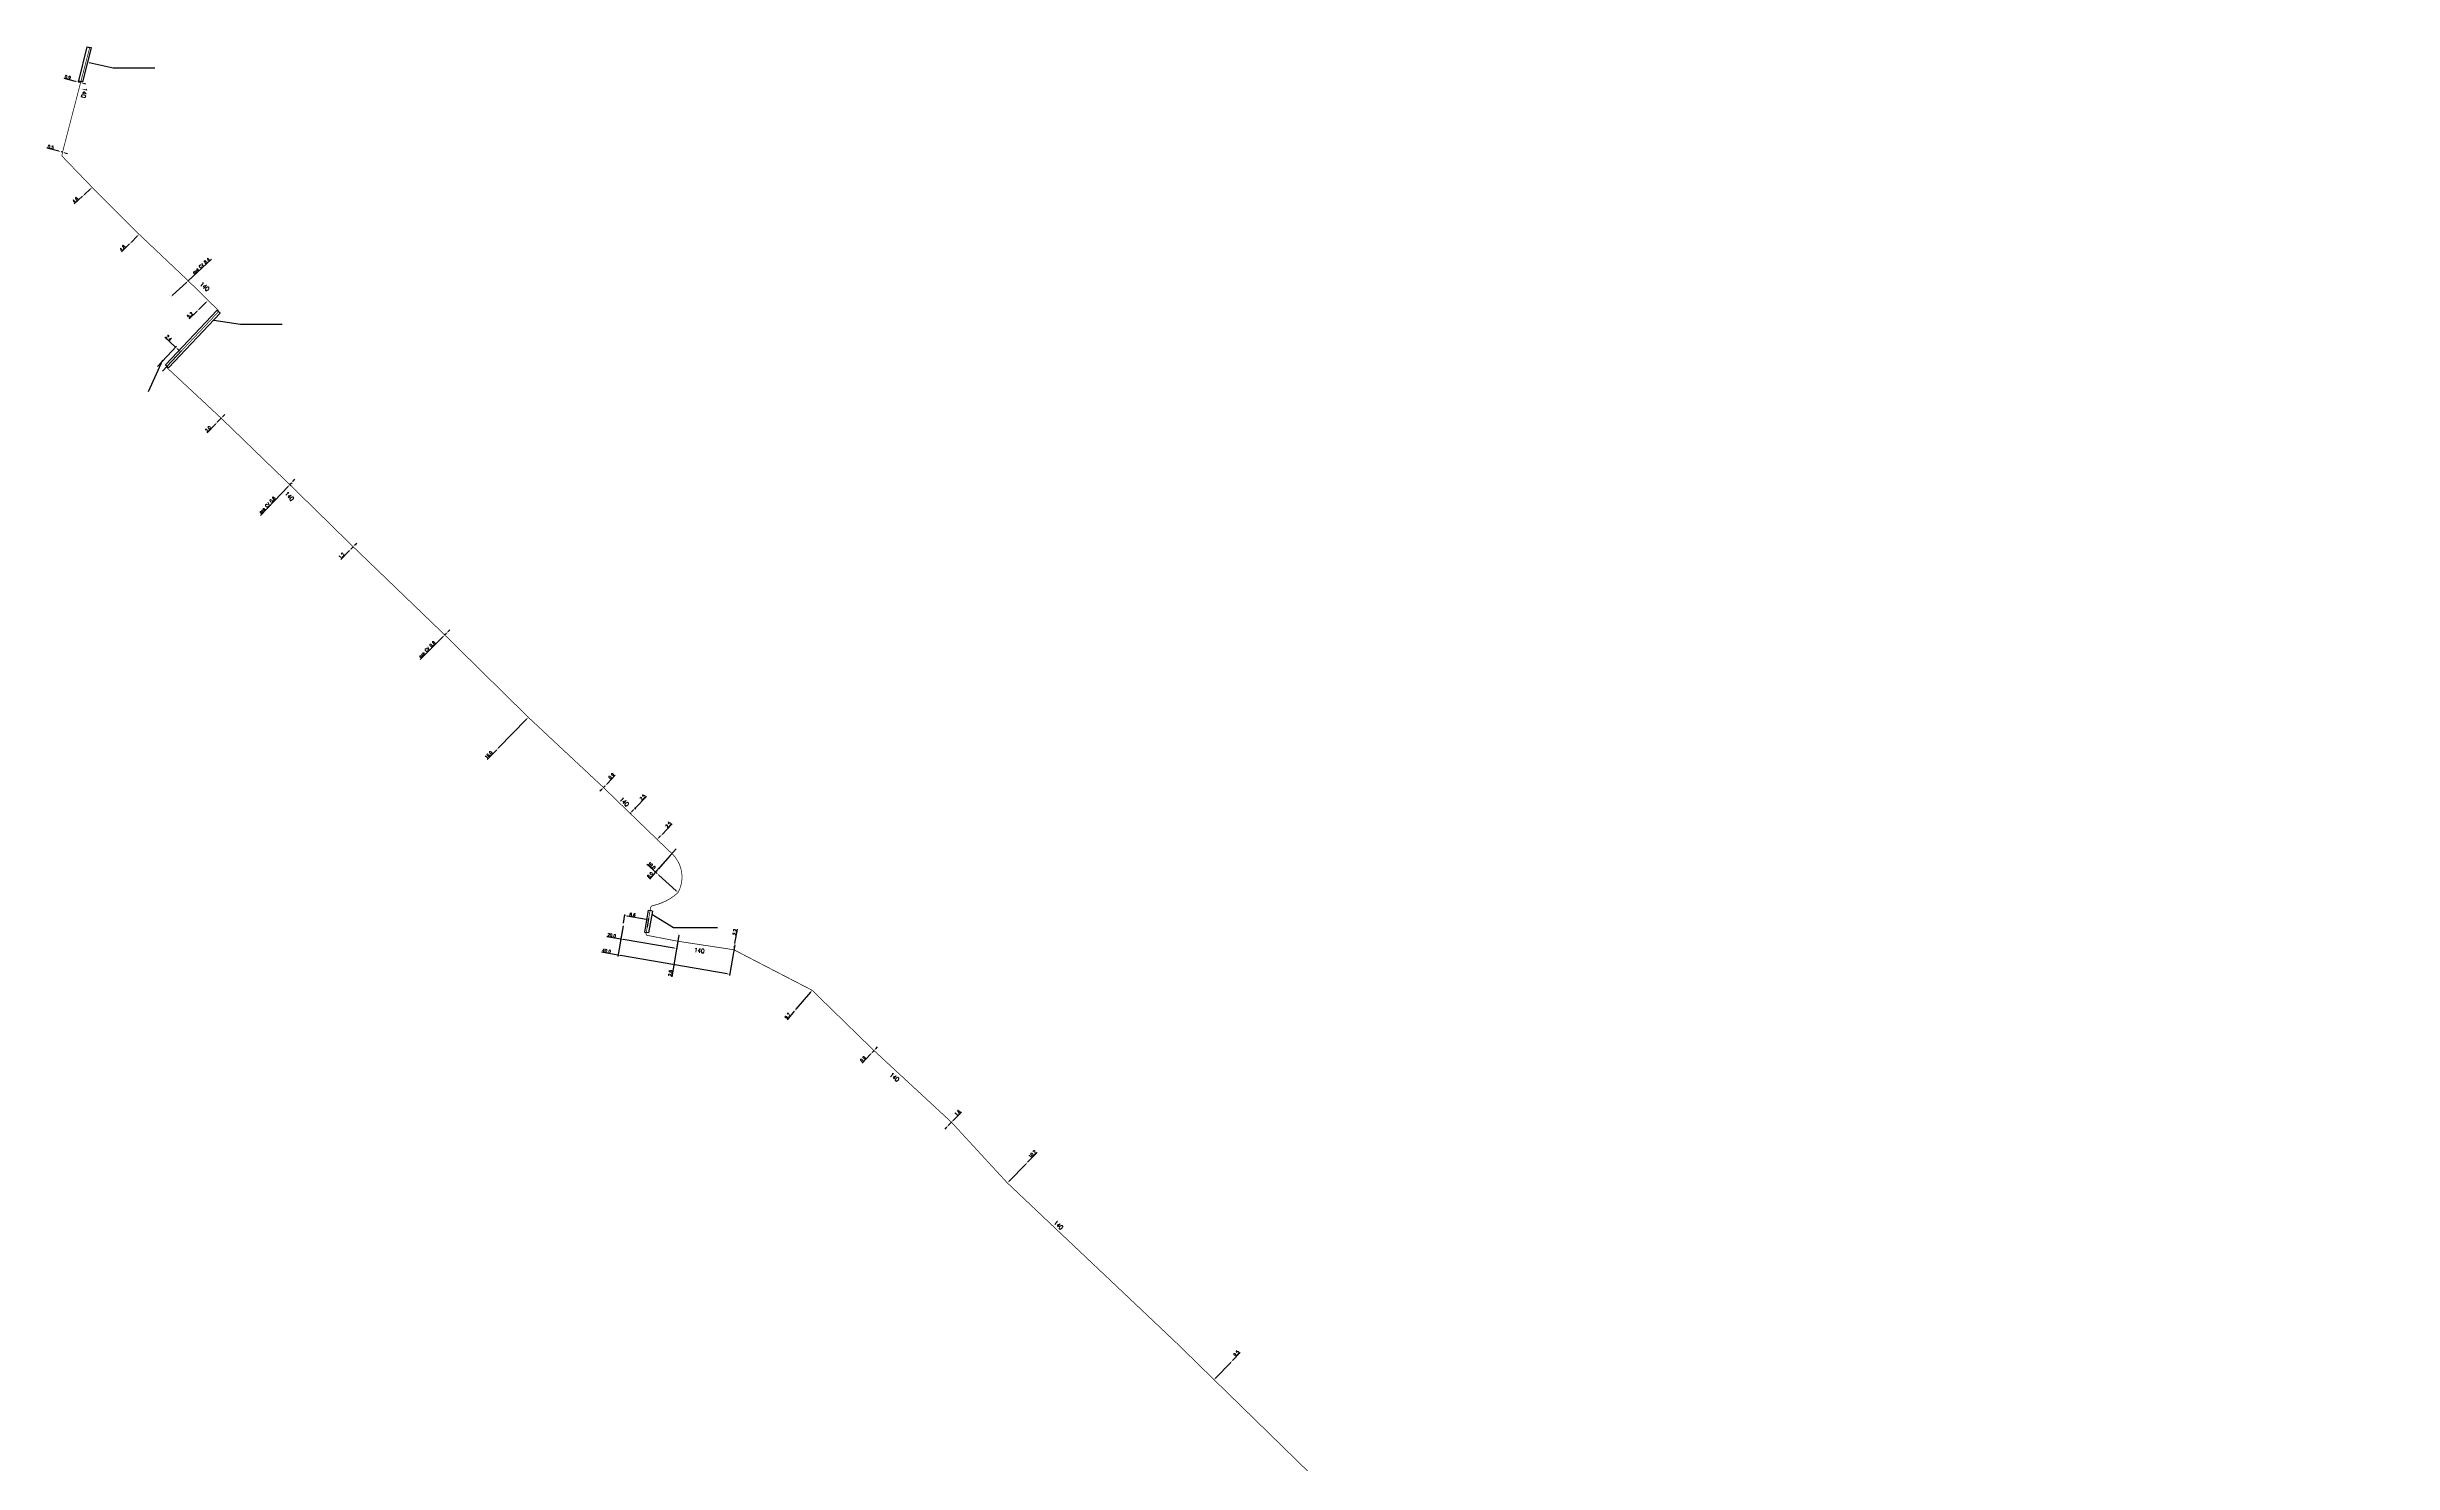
# Model space of a CAD drawing. Header units: millimetres. Extents: x 168002 to 380031, y 128000 to 129000.
# Drawn here: x 168002 to 168831, y 128500 to 129000 of the extents above; entities that cross this region are included whole.
import ezdxf
from ezdxf.enums import TextEntityAlignment as Align

# ---------------------------------------------------------------- set-up
doc = ezdxf.new("R2010")
doc.units = ezdxf.units.MM
doc.header["$PDMODE"] = 34
doc.linetypes.add('S_ST', pattern=[14, 8, -1.5, 0, -1.5, 0, -1.5, 0, -1.5])
doc.layers.get('Defpoints').update_dxf_attribs({"linetype": 'CONTINUOUS'})
doc.layers.add('S_100', color=5, linetype='CONTINUOUS')
doc.layers.add('S_400', color=7, linetype='CONTINUOUS')
doc.styles.get("Standard").update_dxf_attribs({"font": 'romans.shx', "width": 0.85})
doc.dimstyles.get("Standard").update_dxf_attribs({"dimtxt": 1.5, "dimasz": 1.2, "dimexe": 0.625, "dimexo": 0.625, "dimgap": 0.25, "dimtad": 1, "dimdec": 1, "dimzin": 0, "dimdsep": 46, "dimtxsty": 'Standard', "dimcen": -0.5, "dimadec": 0, "dimazin": 0, "dimtfac": 1, "dimtdec": 1, "dimtmove": 0, "dimatfit": 3, "dimfxl": 0, "dimtolj": 1, "dimtzin": 0, "dimarcsym": 0})

# ---------------------------------------------------------------- blocks, each defined once
blk = doc.blocks.new('*D25')
at = {"layer": 'Defpoints', "color": 0, "linetype": 'Continuous', "transparency": 16777216}
for p in [(168420.88, 128536.26), (168420.88, 128536.26), (168414.29, 128529.41)]:
    blk.add_point(p, dxfattribs=at)
at = {"layer": 'S_100', "color": 0, "linetype": 'Continuous', "lineweight": -2, "transparency": 16777216}
for p, q in [((168414.92, 128530.06), (168420.26, 128535.61)), ((168420.88, 128536.26), (168423.64, 128539.12))]:
    blk.add_line(p, q, dxfattribs=at)
at = {"layer": 'S_100', "color": 0, "linetype": 'Continuous', "transparency": 16777216}
for points in [[(168420.15, 128535.71), (168420.36, 128535.51), (168420.88, 128536.26)], [(168414.81, 128530.17), (168415.02, 128529.96), (168414.29, 128529.41)]]:
    blk.add_solid(points, dxfattribs=at)
at = {"layer": 'S_100', "color": 0, "linetype": 'Continuous', "transparency": 16777216, "insert": (168422.27, 128538.79), "char_height": 1.125, "attachment_point": 5, "rotation": 46.09095}
blk.add_mtext('\\A1;9.5', dxfattribs=at)
blk = doc.blocks.new('*D26')
at = {"layer": 'Defpoints', "color": 0, "linetype": 'Continuous', "transparency": 16777216}
for p in [(168348.54, 128606.31), (168348.54, 128606.31), (168341.43, 128599)]:
    blk.add_point(p, dxfattribs=at)
at = {"layer": 'S_100', "color": 0, "linetype": 'Continuous', "lineweight": -2, "transparency": 16777216}
for p, q in [((168348.54, 128606.31), (168351.94, 128609.81)), ((168342.05, 128599.65), (168347.91, 128605.67))]:
    blk.add_line(p, q, dxfattribs=at)
at = {"layer": 'S_100', "color": 0, "linetype": 'Continuous', "transparency": 16777216}
for points in [[(168347.8, 128605.77), (168348.02, 128605.56), (168348.54, 128606.31)], [(168341.95, 128599.75), (168342.16, 128599.54), (168341.43, 128599)]]:
    blk.add_solid(points, dxfattribs=at)
at = {"layer": 'S_100', "color": 0, "linetype": 'Continuous', "transparency": 16777216, "insert": (168350.3, 128609.2), "char_height": 1.125, "attachment_point": 5, "rotation": 45.78733}
blk.add_mtext('\\A1;10.2', dxfattribs=at)
blk = doc.blocks.new('*D27')
at = {"layer": 'Defpoints', "color": 0, "linetype": 'Continuous', "transparency": 16777216}
for p in [(168320.54, 128619.33), (168320.56, 128619.31), (168321.66, 128620.48)]:
    blk.add_point(p, dxfattribs=at)
at = {"layer": 'S_100', "color": 0, "linetype": 'Continuous', "lineweight": -2, "transparency": 16777216}
for p, q in [((168319.93, 128618.67), (168319.31, 128618.02)), ((168320.56, 128619.31), (168321.68, 128620.46)), ((168320.88, 128619), (168320.9, 128618.99)), ((168322, 128620.15), (168322.01, 128620.13)), ((168322.31, 128621.1), (168325.18, 128624.05))]:
    blk.add_line(p, q, dxfattribs=at)
at = {"layer": 'S_100', "color": 0, "linetype": 'Continuous', "transparency": 16777216}
for points in [[(168319.83, 128618.77), (168320.04, 128618.56), (168320.56, 128619.31)], [(168322.2, 128621.21), (168322.41, 128621), (168321.68, 128620.46)]]:
    blk.add_solid(points, dxfattribs=at)
at = {"layer": 'S_100', "color": 0, "linetype": 'Continuous', "transparency": 16777216, "insert": (168323.86, 128623.77), "char_height": 1.125, "attachment_point": 5, "rotation": 45.74041}
blk.add_mtext('\\A1;1.6', dxfattribs=at)
blk = doc.blocks.new('*D28')
at = {"layer": 'Defpoints', "color": 0, "linetype": 'Continuous', "transparency": 16777216}
for p in [(168293.73, 128645.09), (168293.73, 128645.09), (168294.35, 128645.75)]:
    blk.add_point(p, dxfattribs=at)
at = {"layer": 'S_100', "color": 0, "linetype": 'Continuous', "lineweight": -2, "transparency": 16777216}
for p, q in [((168293.11, 128644.44), (168290.22, 128641.37)), ((168294.35, 128645.75), (168293.73, 128645.09)), ((168294.96, 128646.4), (168295.58, 128647.06))]:
    blk.add_line(p, q, dxfattribs=at)
at = {"layer": 'S_100', "color": 0, "linetype": 'Continuous', "transparency": 16777216}
for points in [[(168293, 128644.54), (168293.22, 128644.34), (168293.73, 128645.09)], [(168294.85, 128646.51), (168295.07, 128646.3), (168294.35, 128645.75)]]:
    blk.add_solid(points, dxfattribs=at)
at = {"layer": 'S_100', "color": 0, "linetype": 'Continuous', "transparency": 16777216, "insert": (168290.47, 128642.73), "char_height": 1.125, "attachment_point": 5, "rotation": 46.70808}
blk.add_mtext('\\A1;0.9', dxfattribs=at)
blk = doc.blocks.new('*D29')
at = {"layer": 'Defpoints', "color": 0, "linetype": 'Continuous', "transparency": 16777216}
for p in [(168272.49, 128667.06), (168266.21, 128659.66), (168266.21, 128659.66)]:
    blk.add_point(p, dxfattribs=at)
at = {"layer": 'S_100', "color": 0, "linetype": 'Continuous', "lineweight": -2, "transparency": 16777216}
for p, q in [((168266.21, 128659.66), (168263.64, 128656.63)), ((168271.9, 128666.37), (168266.8, 128660.35))]:
    blk.add_line(p, q, dxfattribs=at)
at = {"layer": 'S_100', "color": 0, "linetype": 'Continuous', "transparency": 16777216}
for points in [[(168271.79, 128666.47), (168272.02, 128666.28), (168272.49, 128667.06)], [(168266.68, 128660.44), (168266.91, 128660.25), (168266.21, 128659.66)]]:
    blk.add_solid(points, dxfattribs=at)
at = {"layer": 'S_100', "color": 0, "linetype": 'Continuous', "transparency": 16777216, "insert": (168263.84, 128658.02), "char_height": 1.125, "attachment_point": 5, "rotation": 49.70907}
blk.add_mtext('\\A1;9.7', dxfattribs=at)
blk = doc.blocks.new('*D30')
at = {"layer": 'Defpoints', "color": 0, "linetype": 'Continuous', "transparency": 16777216}
for p in [(168204.95, 128685.12), (168205.82, 128690.32), (168225.55, 128687.01)]:
    blk.add_point(p, dxfattribs=at)
at = {"layer": 'S_100', "color": 0, "linetype": 'Continuous', "lineweight": -2, "transparency": 16777216}
for p, q in [((168204.95, 128685.12), (168199.98, 128685.96)), ((168205.75, 128689.86), (168204.87, 128684.66)), ((168223.79, 128681.96), (168205.84, 128684.98)), ((168225.47, 128686.55), (168224.6, 128681.35))]:
    blk.add_line(p, q, dxfattribs=at)
at = {"layer": 'S_100', "color": 0, "linetype": 'Continuous', "transparency": 16777216}
for points in [[(168205.86, 128685.12), (168205.81, 128684.83), (168204.95, 128685.12)], [(168223.81, 128682.11), (168223.76, 128681.82), (168224.68, 128681.81)]]:
    blk.add_solid(points, dxfattribs=at)
at = {"layer": 'S_100', "color": 0, "linetype": 'Continuous', "transparency": 16777216, "insert": (168201.73, 128686.43), "char_height": 1.125, "attachment_point": 5, "rotation": 350.47501}
blk.add_mtext('\\A1;20.0', dxfattribs=at)
blk = doc.blocks.new('*D31')
at = {"layer": 'Defpoints', "color": 0, "linetype": 'Continuous', "transparency": 16777216}
for p in [(168205.82, 128690.32), (168245.24, 128683.53), (168203.96, 128679.48)]:
    blk.add_point(p, dxfattribs=at)
at = {"layer": 'S_100', "color": 0, "linetype": 'Continuous', "lineweight": -2, "transparency": 16777216}
for p, q in [((168205.74, 128689.86), (168203.88, 128679.01)), ((168203.96, 128679.48), (168198.18, 128680.47)), ((168242.49, 128672.85), (168204.84, 128679.32)), ((168245.16, 128683.07), (168243.3, 128672.23))]:
    blk.add_line(p, q, dxfattribs=at)
at = {"layer": 'S_100', "color": 0, "linetype": 'Continuous', "transparency": 16777216}
for points in [[(168204.87, 128679.47), (168204.82, 128679.18), (168203.96, 128679.48)], [(168242.52, 128672.99), (168242.47, 128672.7), (168243.38, 128672.69)]]:
    blk.add_solid(points, dxfattribs=at)
at = {"layer": 'S_100', "color": 0, "linetype": 'Continuous', "transparency": 16777216, "insert": (168199.93, 128680.93), "char_height": 1.125, "attachment_point": 5, "rotation": 350.2354}
blk.add_mtext('\\A1;40.0', dxfattribs=at)
blk = doc.blocks.new('*D32')
at = {"layer": 'Defpoints', "color": 0, "linetype": 'Continuous', "transparency": 16777216}
for p in [(168245.24, 128683.53), (168245.24, 128683.53), (168244.86, 128681.37)]:
    blk.add_point(p, dxfattribs=at)
at = {"layer": 'S_100', "color": 0, "linetype": 'Continuous', "lineweight": -2, "transparency": 16777216}
for p, q in [((168245.24, 128683.53), (168246.14, 128688.63)), ((168245.02, 128682.25), (168245.09, 128682.65))]:
    blk.add_line(p, q, dxfattribs=at)
at = {"layer": 'S_100', "color": 0, "linetype": 'Continuous', "transparency": 16777216}
for points in [[(168244.94, 128682.67), (168245.23, 128682.62), (168245.24, 128683.53)], [(168244.87, 128682.28), (168245.17, 128682.23), (168244.86, 128681.37)]]:
    blk.add_solid(points, dxfattribs=at)
at = {"layer": 'S_100', "color": 0, "linetype": 'Continuous', "transparency": 16777216, "insert": (168245.2, 128687.59), "char_height": 1.125, "attachment_point": 5, "rotation": 79.98014}
blk.add_mtext('\\A1;2.2', dxfattribs=at)
blk = doc.blocks.new('*D33')
at = {"layer": 'Defpoints', "color": 0, "linetype": 'Continuous', "transparency": 16777216}
for p in [(168225.12, 128684.37), (168225.5, 128686.94), (168225.54, 128686.93)]:
    blk.add_point(p, dxfattribs=at)
at = {"layer": 'S_100', "color": 0, "linetype": 'Continuous', "lineweight": -2, "transparency": 16777216}
for p, q in [((168225.08, 128684.37), (168222.98, 128671.8)), ((168224.65, 128684.44), (168224.61, 128684.45)), ((168225.08, 128687.01), (168225.04, 128687.01)), ((168225.36, 128686.05), (168225.22, 128685.26))]:
    blk.add_line(p, q, dxfattribs=at)
at = {"layer": 'S_100', "color": 0, "linetype": 'Continuous', "transparency": 16777216}
for points in [[(168225.08, 128685.29), (168225.37, 128685.24), (168225.08, 128684.37)], [(168225.21, 128686.07), (168225.5, 128686.03), (168225.5, 128686.94)]]:
    blk.add_solid(points, dxfattribs=at)
at = {"layer": 'S_100', "color": 0, "linetype": 'Continuous', "transparency": 16777216, "insert": (168222.44, 128673.1), "char_height": 1.125, "attachment_point": 5, "rotation": 80.5453}
blk.add_mtext('\\A1;2.6', dxfattribs=at)
blk = doc.blocks.new('*D34')
at = {"layer": 'Defpoints', "color": 0, "linetype": 'Continuous', "transparency": 16777216}
for p in [(168206.35, 128693.4), (168205.82, 128690.32), (168214.3, 128688.88)]:
    blk.add_point(p, dxfattribs=at)
at = {"layer": 'S_100', "color": 0, "linetype": 'Continuous', "lineweight": -2, "transparency": 16777216}
for p, q in [((168205.9, 128690.78), (168206.42, 128693.86)), ((168213.94, 128692.11), (168207.23, 128693.25)), ((168214.38, 128689.34), (168214.9, 128692.42))]:
    blk.add_line(p, q, dxfattribs=at)
at = {"layer": 'S_100', "color": 0, "linetype": 'Continuous', "transparency": 16777216}
for points in [[(168207.26, 128693.4), (168207.21, 128693.1), (168206.35, 128693.4)], [(168213.96, 128692.26), (168213.91, 128691.96), (168214.83, 128691.96)]]:
    blk.add_solid(points, dxfattribs=at)
at = {"layer": 'S_100', "color": 0, "linetype": 'Continuous', "transparency": 16777216, "insert": (168209.08, 128693.7), "char_height": 1.125, "attachment_point": 5, "rotation": 350.36658}
blk.add_mtext('\\A1;8.6', dxfattribs=at)
blk = doc.blocks.new('*D35')
at = {"layer": 'Defpoints', "color": 0, "linetype": 'Continuous', "transparency": 16777216}
for p in [(168217.78, 128708.34), (168217.78, 128708.34), (168225.18, 128701.61)]:
    blk.add_point(p, dxfattribs=at)
at = {"layer": 'S_100', "color": 0, "linetype": 'Continuous', "lineweight": -2, "transparency": 16777216}
for p, q in [((168217.78, 128708.34), (168214.16, 128711.61)), ((168224.51, 128702.22), (168218.44, 128707.73))]:
    blk.add_line(p, q, dxfattribs=at)
at = {"layer": 'S_100', "color": 0, "linetype": 'Continuous', "transparency": 16777216}
for points in [[(168218.54, 128707.84), (168218.34, 128707.62), (168217.78, 128708.34)], [(168224.62, 128702.33), (168224.41, 128702.11), (168225.18, 128701.61)]]:
    blk.add_solid(points, dxfattribs=at)
at = {"layer": 'S_100', "color": 0, "linetype": 'Continuous', "transparency": 16777216, "insert": (168215.83, 128711.11), "char_height": 1.125, "attachment_point": 5, "rotation": 317.77555}
blk.add_mtext('\\A1;10.0', dxfattribs=at)
blk = doc.blocks.new('*D36')
at = {"layer": 'Defpoints', "color": 0, "linetype": 'Continuous', "transparency": 16777216}
for p in [(168217.7, 128709.32), (168217.71, 128709.31), (168223.01, 128715.3)]:
    blk.add_point(p, dxfattribs=at)
at = {"layer": 'S_100', "color": 0, "linetype": 'Continuous', "lineweight": -2, "transparency": 16777216}
for p, q in [((168217.71, 128709.31), (168215.07, 128706.34)), ((168218.05, 128709.01), (168218.06, 128709)), ((168222.43, 128714.61), (168218.31, 128709.98)), ((168223.36, 128714.99), (168223.38, 128714.97))]:
    blk.add_line(p, q, dxfattribs=at)
at = {"layer": 'S_100', "color": 0, "linetype": 'Continuous', "transparency": 16777216}
for points in [[(168218.2, 128710.08), (168218.42, 128709.88), (168217.71, 128709.31)], [(168222.32, 128714.71), (168222.54, 128714.51), (168223.03, 128715.29)]]:
    blk.add_solid(points, dxfattribs=at)
at = {"layer": 'S_100', "color": 0, "linetype": 'Continuous', "transparency": 16777216, "insert": (168215.3, 128707.72), "char_height": 1.125, "attachment_point": 5, "rotation": 48.36177}
blk.add_mtext('\\A1;8.0', dxfattribs=at)
blk = doc.blocks.new('*D37')
at = {"layer": 'Defpoints', "color": 0, "linetype": 'Continuous', "transparency": 16777216}
for p in [(168217.79, 128720.32), (168219.53, 128722.12), (168219.53, 128722.12)]:
    blk.add_point(p, dxfattribs=at)
at = {"layer": 'S_100', "color": 0, "linetype": 'Continuous', "lineweight": -2, "transparency": 16777216}
for p, q in [((168219.53, 128722.12), (168223.13, 128725.84)), ((168218.42, 128720.97), (168218.9, 128721.47))]:
    blk.add_line(p, q, dxfattribs=at)
at = {"layer": 'S_100', "color": 0, "linetype": 'Continuous', "transparency": 16777216}
for points in [[(168218.31, 128721.08), (168218.53, 128720.87), (168217.79, 128720.32)], [(168218.8, 128721.58), (168219.01, 128721.37), (168219.53, 128722.12)]]:
    blk.add_solid(points, dxfattribs=at)
at = {"layer": 'S_100', "color": 0, "linetype": 'Continuous', "transparency": 16777216, "insert": (168221.76, 128725.51), "char_height": 1.125, "attachment_point": 5, "rotation": 45.96395}
blk.add_mtext('\\A1;2.5', dxfattribs=at)
blk = doc.blocks.new('*D38')
at = {"layer": 'Defpoints', "color": 0, "linetype": 'Continuous', "transparency": 16777216}
for p in [(168207.77, 128730), (168209.52, 128731.79), (168209.98, 128731.34)]:
    blk.add_point(p, dxfattribs=at)
at = {"layer": 'S_100', "color": 0, "linetype": 'Continuous', "lineweight": -2, "transparency": 16777216}
for p, q in [((168209.98, 128731.34), (168214.05, 128735.52)), ((168208.11, 128729.67), (168208.57, 128729.22)), ((168208.86, 128730.19), (168209.35, 128730.7)), ((168209.85, 128731.46), (168210.32, 128731.01))]:
    blk.add_line(p, q, dxfattribs=at)
at = {"layer": 'S_100', "color": 0, "linetype": 'Continuous', "transparency": 16777216}
for points in [[(168208.76, 128730.3), (168208.97, 128730.09), (168208.24, 128729.55)], [(168209.24, 128730.8), (168209.46, 128730.59), (168209.98, 128731.34)]]:
    blk.add_solid(points, dxfattribs=at)
at = {"layer": 'S_100', "color": 0, "linetype": 'Continuous', "transparency": 16777216, "insert": (168212.68, 128735.19), "char_height": 1.125, "attachment_point": 5, "rotation": 45.76757}
blk.add_mtext('\\A1;2.5', dxfattribs=at)
blk = doc.blocks.new('*D39')
at = {"layer": 'Defpoints', "color": 0, "linetype": 'Continuous', "transparency": 16777216}
for p in [(168198.86, 128738.65), (168199.48, 128739.3), (168199.48, 128739.3)]:
    blk.add_point(p, dxfattribs=at)
at = {"layer": 'S_100', "color": 0, "linetype": 'Continuous', "lineweight": -2, "transparency": 16777216}
for p, q in [((168200.1, 128739.96), (168203.02, 128743.01)), ((168198.24, 128738), (168197.61, 128737.35)), ((168198.86, 128738.65), (168199.48, 128739.3))]:
    blk.add_line(p, q, dxfattribs=at)
at = {"layer": 'S_100', "color": 0, "linetype": 'Continuous', "transparency": 16777216}
for points in [[(168198.13, 128738.11), (168198.35, 128737.9), (168198.86, 128738.65)], [(168200, 128740.06), (168200.21, 128739.85), (168199.48, 128739.3)]]:
    blk.add_solid(points, dxfattribs=at)
at = {"layer": 'S_100', "color": 0, "linetype": 'Continuous', "transparency": 16777216, "insert": (168201.67, 128742.68), "char_height": 1.125, "attachment_point": 5, "rotation": 46.26875}
blk.add_mtext('\\A1;0.9', dxfattribs=at)
blk = doc.blocks.new('*D40')
at = {"layer": 'Defpoints', "color": 0, "linetype": 'Continuous', "transparency": 16777216}
for p in [(168172.3, 128763.48), (168161.15, 128752.01), (168161.15, 128752.01)]:
    blk.add_point(p, dxfattribs=at)
at = {"layer": 'S_100', "color": 0, "linetype": 'Continuous', "lineweight": -2, "transparency": 16777216}
for p, q in [((168171.67, 128762.84), (168161.77, 128752.66)), ((168161.15, 128752.01), (168157.74, 128748.51))]:
    blk.add_line(p, q, dxfattribs=at)
at = {"layer": 'S_100', "color": 0, "linetype": 'Continuous', "transparency": 16777216}
for points in [[(168171.56, 128762.94), (168171.78, 128762.73), (168172.3, 128763.48)], [(168161.66, 128752.76), (168161.88, 128752.55), (168161.15, 128752.01)]]:
    blk.add_solid(points, dxfattribs=at)
at = {"layer": 'S_100', "color": 0, "linetype": 'Continuous', "transparency": 16777216, "insert": (168158.31, 128750.17), "char_height": 1.125, "attachment_point": 5, "rotation": 45.81221}
blk.add_mtext('\\A1;16.0', dxfattribs=at)
blk = doc.blocks.new('*D41')
at = {"layer": 'Defpoints', "color": 0, "linetype": 'Continuous', "transparency": 16777216}
for p in [(168142.81, 128792.56), (168143.37, 128793.13), (168143.39, 128793.11)]:
    blk.add_point(p, dxfattribs=at)
at = {"layer": 'S_100', "color": 0, "linetype": 'Continuous', "lineweight": -2, "transparency": 16777216}
for p, q in [((168142.18, 128791.91), (168134.08, 128783.83)), ((168143.39, 128793.11), (168142.82, 128792.55)), ((168143.14, 128792.23), (168143.15, 128792.22)), ((168143.71, 128792.8), (168143.72, 128792.78)), ((168144.03, 128793.75), (168144.66, 128794.39))]:
    blk.add_line(p, q, dxfattribs=at)
at = {"layer": 'S_100', "color": 0, "linetype": 'Continuous', "transparency": 16777216}
for points in [[(168142.08, 128792.02), (168142.29, 128791.81), (168142.82, 128792.55)], [(168143.92, 128793.86), (168144.13, 128793.64), (168143.39, 128793.11)]]:
    blk.add_solid(points, dxfattribs=at)
at = {"layer": 'S_100', "color": 0, "linetype": 'Continuous', "transparency": 16777216, "insert": (168136.57, 128787.37), "char_height": 1.125, "attachment_point": 5, "rotation": 44.90627}
blk.add_mtext('\\A1;axe CV 0.8', dxfattribs=at)
blk = doc.blocks.new('*D42')
at = {"layer": 'Defpoints', "color": 0, "linetype": 'Continuous', "transparency": 16777216}
for p in [(168109.63, 128822.85), (168109.63, 128822.85), (168110.47, 128823.72)]:
    blk.add_point(p, dxfattribs=at)
at = {"layer": 'S_100', "color": 0, "linetype": 'Continuous', "lineweight": -2, "transparency": 16777216}
for p, q in [((168111.09, 128824.36), (168111.72, 128825.01)), ((168109.01, 128822.21), (168106.14, 128819.25)), ((168110.47, 128823.72), (168109.63, 128822.85))]:
    blk.add_line(p, q, dxfattribs=at)
at = {"layer": 'S_100', "color": 0, "linetype": 'Continuous', "transparency": 16777216}
for points in [[(168110.98, 128824.47), (168111.2, 128824.26), (168110.47, 128823.72)], [(168108.9, 128822.31), (168109.11, 128822.1), (168109.63, 128822.85)]]:
    blk.add_solid(points, dxfattribs=at)
at = {"layer": 'S_100', "color": 0, "linetype": 'Continuous', "transparency": 16777216, "insert": (168106.38, 128820.57), "char_height": 1.125, "attachment_point": 5, "rotation": 45.95048}
blk.add_mtext('\\A1;1.2', dxfattribs=at)
blk = doc.blocks.new('*D43')
at = {"layer": 'Defpoints', "color": 0, "linetype": 'Continuous', "transparency": 16777216}
for p in [(168087.93, 128845.81), (168088.48, 128846.39), (168088.66, 128846.22)]:
    blk.add_point(p, dxfattribs=at)
at = {"layer": 'S_100', "color": 0, "linetype": 'Continuous', "lineweight": -2, "transparency": 16777216}
for p, q in [((168087.48, 128844.99), (168077.76, 128834.77)), ((168088.66, 128846.22), (168088.11, 128845.64)), ((168088.27, 128845.49), (168088.44, 128845.32)), ((168088.82, 128846.07), (168089, 128845.9)), ((168089.28, 128846.87), (168089.9, 128847.52))]:
    blk.add_line(p, q, dxfattribs=at)
at = {"layer": 'S_100', "color": 0, "linetype": 'Continuous', "transparency": 16777216}
for points in [[(168087.38, 128845.09), (168087.59, 128844.89), (168088.11, 128845.64)], [(168089.17, 128846.97), (168089.39, 128846.77), (168088.66, 128846.22)]]:
    blk.add_solid(points, dxfattribs=at)
at = {"layer": 'S_100', "color": 0, "linetype": 'Continuous', "transparency": 16777216, "insert": (168080.16, 128838.38), "char_height": 1.125, "attachment_point": 5, "rotation": 46.40378}
blk.add_mtext('\\A1;axe CV 0.8', dxfattribs=at)
blk = doc.blocks.new('*D44')
at = {"layer": 'Defpoints', "color": 0, "linetype": 'Continuous', "transparency": 16777216}
for p in [(168062.52, 128867.65), (168062.52, 128867.65), (168063.89, 128869.1)]:
    blk.add_point(p, dxfattribs=at)
at = {"layer": 'S_100', "color": 0, "linetype": 'Continuous', "lineweight": -2, "transparency": 16777216}
for p, q in [((168061.9, 128867), (168058.95, 128863.9)), ((168063.89, 128869.1), (168062.52, 128867.65)), ((168064.51, 128869.75), (168065.13, 128870.41))]:
    blk.add_line(p, q, dxfattribs=at)
at = {"layer": 'S_100', "color": 0, "linetype": 'Continuous', "transparency": 16777216}
for points in [[(168061.79, 128867.1), (168062.01, 128866.9), (168062.52, 128867.65)], [(168064.41, 128869.86), (168064.62, 128869.65), (168063.89, 128869.1)]]:
    blk.add_solid(points, dxfattribs=at)
at = {"layer": 'S_100', "color": 0, "linetype": 'Continuous', "transparency": 16777216, "insert": (168059.23, 128865.28), "char_height": 1.125, "attachment_point": 5, "rotation": 46.47362}
blk.add_mtext('\\A1;2.0', dxfattribs=at)
blk = doc.blocks.new('*D45')
at = {"layer": 'Defpoints', "color": 0, "linetype": 'Continuous', "transparency": 16777216}
for p in [(168047.8, 128894.17), (168041.12, 128887.04), (168042.88, 128885.4)]:
    blk.add_point(p, dxfattribs=at)
at = {"layer": 'S_100', "color": 0, "linetype": 'Continuous', "lineweight": -2, "transparency": 16777216}
for p, q in [((168041.45, 128887.38), (168048.12, 128894.51)), ((168043.2, 128885.74), (168049.88, 128892.87)), ((168047.8, 128894.17), (168043.99, 128897.74)), ((168048.9, 128893.14), (168048.46, 128893.55))]:
    blk.add_line(p, q, dxfattribs=at)
at = {"layer": 'S_100', "color": 0, "linetype": 'Continuous', "transparency": 16777216}
for points in [[(168048.56, 128893.66), (168048.36, 128893.44), (168047.8, 128894.17)], [(168049, 128893.25), (168048.8, 128893.03), (168049.56, 128892.52)]]:
    blk.add_solid(points, dxfattribs=at)
at = {"layer": 'S_100', "color": 0, "linetype": 'Continuous', "transparency": 16777216, "insert": (168045.39, 128897.46), "char_height": 1.125, "attachment_point": 5, "rotation": 316.85505}
blk.add_mtext('\\A1;2.4', dxfattribs=at)
blk = doc.blocks.new('*D46')
at = {"layer": 'Defpoints', "color": 0, "linetype": 'Continuous', "transparency": 16777216}
for p in [(168055.42, 128906.96), (168055.42, 128906.96), (168059.13, 128910.61)]:
    blk.add_point(p, dxfattribs=at)
at = {"layer": 'S_100', "color": 0, "linetype": 'Continuous', "lineweight": -2, "transparency": 16777216}
for p, q in [((168055.42, 128906.96), (168052.59, 128904.17)), ((168058.49, 128909.98), (168056.06, 128907.59))]:
    blk.add_line(p, q, dxfattribs=at)
at = {"layer": 'S_100', "color": 0, "linetype": 'Continuous', "transparency": 16777216}
for points in [[(168055.96, 128907.7), (168056.17, 128907.49), (168055.42, 128906.96)], [(168058.38, 128910.09), (168058.59, 128909.87), (168059.13, 128910.61)]]:
    blk.add_solid(points, dxfattribs=at)
at = {"layer": 'S_100', "color": 0, "linetype": 'Continuous', "transparency": 16777216, "insert": (168052.91, 128905.54), "char_height": 1.125, "attachment_point": 5, "rotation": 44.54994}
blk.add_mtext('\\A1;5.2', dxfattribs=at)
blk = doc.blocks.new('*D47')
at = {"layer": 'Defpoints', "color": 0, "linetype": 'Continuous', "transparency": 16777216}
for p in [(168052.25, 128917.64), (168046.07, 128911.95), (168046.07, 128911.95)]:
    blk.add_point(p, dxfattribs=at)
at = {"layer": 'S_100', "color": 0, "linetype": 'Continuous', "lineweight": -2, "transparency": 16777216}
for p, q in [((168052.25, 128917.64), (168060.49, 128925.22)), ((168046.73, 128912.56), (168051.59, 128917.03)), ((168051.93, 128917.98), (168051.93, 128917.98)), ((168045.75, 128912.29), (168045.75, 128912.3))]:
    blk.add_line(p, q, dxfattribs=at)
at = {"layer": 'S_100', "color": 0, "linetype": 'Continuous', "transparency": 16777216}
for points in [[(168051.49, 128917.14), (168051.69, 128916.92), (168052.25, 128917.64)], [(168046.63, 128912.67), (168046.83, 128912.45), (168046.07, 128911.95)]]:
    blk.add_solid(points, dxfattribs=at)
at = {"layer": 'S_100', "color": 0, "linetype": 'Continuous', "transparency": 16777216, "insert": (168056.83, 128922.87), "char_height": 1.125, "attachment_point": 5, "rotation": 42.60382}
blk.add_mtext('\\A1;axe CV 8.4', dxfattribs=at)
blk = doc.blocks.new('*D48')
at = {"layer": 'Defpoints', "color": 0, "linetype": 'Continuous', "transparency": 16777216}
for p in [(168034.91, 128934.06), (168031.54, 128930.64), (168031.54, 128930.64)]:
    blk.add_point(p, dxfattribs=at)
at = {"layer": 'S_100', "color": 0, "linetype": 'Continuous', "lineweight": -2, "transparency": 16777216}
for p, q in [((168034.28, 128933.42), (168032.17, 128931.28)), ((168031.54, 128930.64), (168028.74, 128927.81))]:
    blk.add_line(p, q, dxfattribs=at)
at = {"layer": 'S_100', "color": 0, "linetype": 'Continuous', "transparency": 16777216}
for points in [[(168034.17, 128933.52), (168034.38, 128933.31), (168034.91, 128934.06)], [(168032.06, 128931.39), (168032.28, 128931.18), (168031.54, 128930.64)]]:
    blk.add_solid(points, dxfattribs=at)
at = {"layer": 'S_100', "color": 0, "linetype": 'Continuous', "transparency": 16777216, "insert": (168029.05, 128929.19), "char_height": 1.125, "attachment_point": 5, "rotation": 45.38381}
blk.add_mtext('\\A1;4.8', dxfattribs=at)
blk = doc.blocks.new('*D49')
at = {"layer": 'Defpoints', "color": 0, "linetype": 'Continuous', "transparency": 16777216}
for p in [(168018.33, 128950.63), (168014.96, 128947.51), (168014.96, 128947.51)]:
    blk.add_point(p, dxfattribs=at)
at = {"layer": 'S_100', "color": 0, "linetype": 'Continuous', "lineweight": -2, "transparency": 16777216}
for p, q in [((168017.67, 128950.02), (168015.62, 128948.12)), ((168014.96, 128947.51), (168012.04, 128944.81))]:
    blk.add_line(p, q, dxfattribs=at)
at = {"layer": 'S_100', "color": 0, "linetype": 'Continuous', "transparency": 16777216}
for points in [[(168017.57, 128950.13), (168017.77, 128949.91), (168018.33, 128950.63)], [(168015.52, 128948.23), (168015.72, 128948.01), (168014.96, 128947.51)]]:
    blk.add_solid(points, dxfattribs=at)
at = {"layer": 'S_100', "color": 0, "linetype": 'Continuous', "transparency": 16777216, "insert": (168012.4, 128946.16), "char_height": 1.125, "attachment_point": 5, "rotation": 42.79223}
blk.add_mtext('\\A1;4.6', dxfattribs=at)
blk = doc.blocks.new('*D50')
at = {"layer": 'Defpoints', "color": 0, "linetype": 'Continuous', "transparency": 16777216}
for p in [(168007.39, 128963.19), (168007.39, 128963.19), (168007.88, 128963.07)]:
    blk.add_point(p, dxfattribs=at)
at = {"layer": 'S_100', "color": 0, "linetype": 'Continuous', "lineweight": -2, "transparency": 16777216}
for p, q in [((168006.52, 128963.41), (168002.37, 128964.43)), ((168007.88, 128963.07), (168007.39, 128963.19)), ((168008.75, 128962.86), (168009.63, 128962.64))]:
    blk.add_line(p, q, dxfattribs=at)
at = {"layer": 'S_100', "color": 0, "linetype": 'Continuous', "transparency": 16777216}
for points in [[(168006.56, 128963.55), (168006.48, 128963.26), (168007.39, 128963.19)], [(168008.79, 128963), (168008.72, 128962.71), (168007.88, 128963.07)]]:
    blk.add_solid(points, dxfattribs=at)
at = {"layer": 'S_100', "color": 0, "linetype": 'Continuous', "transparency": 16777216, "insert": (168003.7, 128964.87), "char_height": 1.125, "attachment_point": 5, "rotation": 346.1816}
blk.add_mtext('\\A1;0.5', dxfattribs=at)
blk = doc.blocks.new('*D51')
at = {"layer": 'Defpoints', "color": 0, "linetype": 'Continuous', "transparency": 16777216}
for p in [(168013.36, 128987.73), (168013.38, 128987.83), (168014.23, 128987.52)]:
    blk.add_point(p, dxfattribs=at)
at = {"layer": 'S_100', "color": 0, "linetype": 'Continuous', "lineweight": -2, "transparency": 16777216}
for p, q in [((168012.51, 128988.05), (168008.41, 128989.05)), ((168014.26, 128987.62), (168013.38, 128987.83)), ((168013.47, 128988.19), (168013.49, 128988.29)), ((168014.34, 128987.97), (168014.37, 128988.07)), ((168015.13, 128987.4), (168016.01, 128987.19))]:
    blk.add_line(p, q, dxfattribs=at)
at = {"layer": 'S_100', "color": 0, "linetype": 'Continuous', "transparency": 16777216}
for points in [[(168012.54, 128988.19), (168012.47, 128987.9), (168013.38, 128987.83)], [(168015.17, 128987.55), (168015.1, 128987.26), (168014.26, 128987.62)]]:
    blk.add_solid(points, dxfattribs=at)
at = {"layer": 'S_100', "color": 0, "linetype": 'Continuous', "transparency": 16777216, "insert": (168009.72, 128989.5), "char_height": 1.125, "attachment_point": 5, "rotation": 346.24319}
blk.add_mtext('\\A1;0.9', dxfattribs=at)

msp = doc.modelspace()

# ---------------------------------------------------------------- linework, layer by layer
at = {"layer": 'S_100'}
msp.add_lwpolyline([(168451.16, 128493.61, 0.25, 0.25, 0), (168414.63, 128529.28, 0.25, 0.25, 0), (168401.24, 128542.38, 0.25, 0.25, 0), (168395.52, 128547.81, 0.25, 0.25, 0), (168341.44, 128598.99, 0.25, 0.25, -0.017275), (168341.41, 128599.01, 0.25, 0.25, 0), (168321.68, 128620.46, 0.25, 0.25, 0), (168294.35, 128645.75, 0.25, 0.25, 0), (168272.49, 128667.06, 0.25, 0.25, 0), (168244.93, 128681.33, 0.25, 0.25, 0.081957), (168244.78, 128681.38, 0.25, 0.25, 0), (168225.12, 128684.37, 0.25, 0.25, 0), (168214.28, 128686.45, 0.25, 0.25, -0.408928), (168213.88, 128687.03, 0.25, 0.25, 0), (168215.45, 128696.09, 0.25, 0.25, -0.36016), (168216.42, 128696.99, 0.25, 0.25, 0.044013), (168216.51, 128697.01, 0.25, 0.25, 0.123767), (168225.03, 128701.42, 0.25, 0.25, 0.078762), (168225.26, 128701.74, 0.25, 0.25, 0.335107), (168223.01, 128715.3, 0.25, 0.25, 0), (168217.79, 128720.32, 0.25, 0.25, 0), (168208.24, 128729.55, 0.25, 0.25, 0), (168198.86, 128738.65, 0.25, 0.25, 0), (168172.3, 128763.48, 0.25, 0.25, 0), (168142.82, 128792.55, 0.25, 0.25, 0), (168110.47, 128823.72, 0.25, 0.25, 0), (168088.11, 128845.64, 0.25, 0.25, 0), (168063.89, 128869.1, 0.25, 0.25, 0), (168044.89, 128886.81, 0.25, 0.25, -0.511813), (168044.86, 128887.52, 0.25, 0.25, 0), (168062.79, 128906.59, 0.25, 0.25, 0.415419), (168062.76, 128907.3, 0.25, 0.25, 0), (168052.25, 128917.64, 0.25, 0.25, 0), (168052.25, 128917.64, 0.25, 0.25, 0), (168034.91, 128934.06, 0.25, 0.25, 0), (168018.33, 128950.63, 0.25, 0.25, 0), (168007.81, 128961.57, 0.25, 0.25, -0.242377), (168007.68, 128962.01, 0.25, 0.25, 0), (168007.88, 128963.07, 0.25, 0.25, 0), (168017.47, 129000, 0, 0, 0)], format="xyseb", dxfattribs=at)
at = {"layer": 'S_100', "linetype": 'Continuous', "flags": 128}
msp.add_lwpolyline([(168217.7, 128709.32), (168224.56, 128717)], dxfattribs=at)
at = {"layer": 'S_400', "color": 7, "linetype": 'CONTINUOUS'}
for p, q in [((168013.64, 128988.23), (168016.62, 129000.25)), ((168015.09, 128987.87), (168018.07, 128999.89)), ((168016.62, 129000.25), (168016.62, 129000.25)), ((168016.62, 129000.25), (168017.34, 129000.07)), ((168018.07, 128999.89), (168017.34, 129000.07)), ((168018.07, 128999.89), (168018.07, 128999.89)), ((168013.64, 128988.23), (168014.37, 128988.05)), ((168015.09, 128987.87), (168014.37, 128988.05)), ((168044.24, 128887.95), (168062.45, 128907.23)), ((168062.45, 128907.23), (168062.99, 128906.72)), ((168045.33, 128886.92), (168063.54, 128906.2)), ((168063.54, 128906.2), (168062.99, 128906.72)), ((168044.24, 128887.95), (168044.79, 128887.44)), ((168045.33, 128886.92), (168044.79, 128887.44)), ((168214.63, 128695.31), (168213.3, 128687.62)), ((168214.63, 128695.31), (168215.37, 128695.18)), ((168216.11, 128695.05), (168214.78, 128687.36)), ((168216.11, 128695.05), (168215.37, 128695.18)), ((168213.3, 128687.62), (168214.04, 128687.49)), ((168214.78, 128687.36), (168214.04, 128687.49))]:
    msp.add_line(p, q, dxfattribs=at)
at = {"layer": 'S_400', "flags": 128}
msp.add_lwpolyline([(168038.26, 128878.48), (168043.33, 128889.73)], dxfattribs=at)

# ---------------------------------------------------------------- texts
at = {"layer": 'S_100', "linetype": 'Continuous', "width": 0.85}
for rotation, p in [(258.8781, (168015.45, 128984)), (318.49149, (168058.02, 128915.53)), (316.06506, (168206.17, 128733.55)), (353.23933, (168232.72, 128681.01)), (320.41234, (168301.54, 128636.32)), (317.56818, (168359.44, 128584.08))]:
    msp.add_text('14Q', height=1.5, rotation=rotation, dxfattribs=at).set_placement(p, align=Align.MIDDLE)
at = {"layer": 'S_100', "linetype": 'S_ST', "width": 0.85}
msp.add_text('14Q', height=1.5, rotation=312.53382, dxfattribs=at).set_placement((168087.93, 128841.49), align=Align.MIDDLE)

# ---------------------------------------------------------------- dimensions: what is measured, and where the dimension line sits
at = {"layer": 'S_100', "linetype": 'Continuous'}
for base, p1, p2, angle, picture, middle in [((168013.38, 128987.83), (168014.23, 128987.52), (168013.36, 128987.73), 166.24319, '*D51', (168009.54, 128988.77)), ((168007.39, 128963.19), (168007.88, 128963.07), (168007.39, 128963.19), 166.1816, '*D50', (168003.52, 128964.15)), ((168014.96, 128947.51), (168018.33, 128950.63), (168014.96, 128947.51), 222.79223, '*D49', (168012.91, 128945.61)), ((168031.54, 128930.64), (168034.91, 128934.06), (168031.54, 128930.64), 225.38381, '*D48', (168029.58, 128928.66)), ((168055.42, 128906.96), (168059.13, 128910.61), (168055.42, 128906.96), 224.54994, '*D46', (168053.44, 128905.01)), ((168047.8, 128894.17), (168042.88, 128885.4), (168041.12, 128887.04), 136.85505, '*D45', (168044.87, 128896.91)), ((168062.52, 128867.65), (168063.89, 128869.1), (168062.52, 128867.65), 226.47362, '*D44', (168059.77, 128864.76)), ((168109.63, 128822.85), (168110.47, 128823.72), (168109.63, 128822.85), 225.95048, '*D42', (168106.92, 128820.05)), ((168161.15, 128752.01), (168172.3, 128763.48), (168161.15, 128752.01), 225.81221, '*D40', (168158.84, 128749.64)), ((168199.48, 128739.3), (168198.86, 128738.65), (168199.48, 128739.3), 46.26875, '*D39', (168202.22, 128742.16)), ((168209.98, 128731.34), (168207.77, 128730), (168209.52, 128731.79), 45.76757, '*D38', (168213.22, 128734.67)), ((168219.53, 128722.12), (168217.79, 128720.32), (168219.53, 128722.12), 45.96395, '*D37', (168222.3, 128724.99)), ((168217.71, 128709.31), (168223.01, 128715.3), (168217.7, 128709.32), 228.36177, '*D36', (168215.86, 128707.23)), ((168217.78, 128708.34), (168225.18, 128701.61), (168217.78, 128708.34), 137.77555, '*D35', (168215.33, 128710.55)), ((168206.35, 128693.4), (168214.3, 128688.88), (168205.82, 128690.32), 170.36658, '*D34', (168208.95, 128692.96)), ((168203.96, 128679.48), (168245.24, 128683.53), (168205.82, 128690.32), 170.2354, '*D31', (168199.8, 128680.19)), ((168204.95, 128685.12), (168225.55, 128687.01), (168205.82, 128690.32), 170.47501, '*D30', (168201.61, 128685.69)), ((168225.5, 128686.94), (168225.12, 128684.37), (168225.54, 128686.93), 80.5453, '*D33', (168223.18, 128672.98)), ((168245.24, 128683.53), (168244.86, 128681.37), (168245.24, 128683.53), 79.98014, '*D32', (168245.94, 128687.46)), ((168266.21, 128659.66), (168272.49, 128667.06), (168266.21, 128659.66), 229.70907, '*D29', (168264.41, 128657.54)), ((168293.73, 128645.09), (168294.35, 128645.75), (168293.73, 128645.09), 226.70808, '*D28', (168291.02, 128642.21)), ((168320.56, 128619.31), (168321.66, 128620.48), (168320.54, 128619.33), 225.74041, '*D27', (168324.4, 128623.25)), ((168348.54, 128606.31), (168341.43, 128599), (168348.54, 128606.31), 45.78733, '*D26', (168350.84, 128608.68)), ((168420.88, 128536.26), (168414.29, 128529.41), (168420.88, 128536.26), 46.09095, '*D25', (168422.81, 128538.27))]:
    dim = msp.add_linear_dim(base=base, p1=p1, p2=p2, angle=angle, dimstyle='Standard', override={"dimscale": 0.75}, dxfattribs=at)
    dim.commit()
    dim.dimension.update_dxf_attribs({"geometry": picture, "text_midpoint": middle, "dimtype": 161})
for base, p1, p2, angle, text, picture, middle in [((168046.07, 128911.95), (168052.25, 128917.64), (168046.07, 128911.95), 222.60382, 'axe CV 8.4', '*D47', (168057.34, 128922.32)), ((168088.66, 128846.22), (168087.93, 128845.81), (168088.48, 128846.39), 46.40378, 'axe CV 0.8', '*D43', (168080.7, 128837.86)), ((168143.39, 128793.11), (168142.81, 128792.56), (168143.37, 128793.13), 44.90627, 'axe CV 0.8', '*D41', (168137.1, 128786.84))]:
    dim = msp.add_linear_dim(base=base, p1=p1, p2=p2, angle=angle, text=text, dimstyle='Standard', override={"dimscale": 0.75}, dxfattribs=at)
    dim.commit()
    dim.dimension.update_dxf_attribs({"geometry": picture, "text_midpoint": middle, "dimtype": 161})

# ---------------------------------------------------------------- leaders
at = {"layer": 'S_400', "annotation_type": 0, "has_hookline": 1, "hookline_direction": 0, "text_width": 14.45}
for points in [[(168017.28, 128994.77), (168025.8, 128992.88)], [(168061.31, 128903.73), (168070.75, 128902.35)], [(168215.91, 128693.95), (168223.61, 128689.19), (168224.51, 128689.19)]]:
    msp.add_leader(points, dimstyle='Standard', override={"dimscale": 0.75}, dxfattribs=at)

doc.saveas('drawing.dxf')
